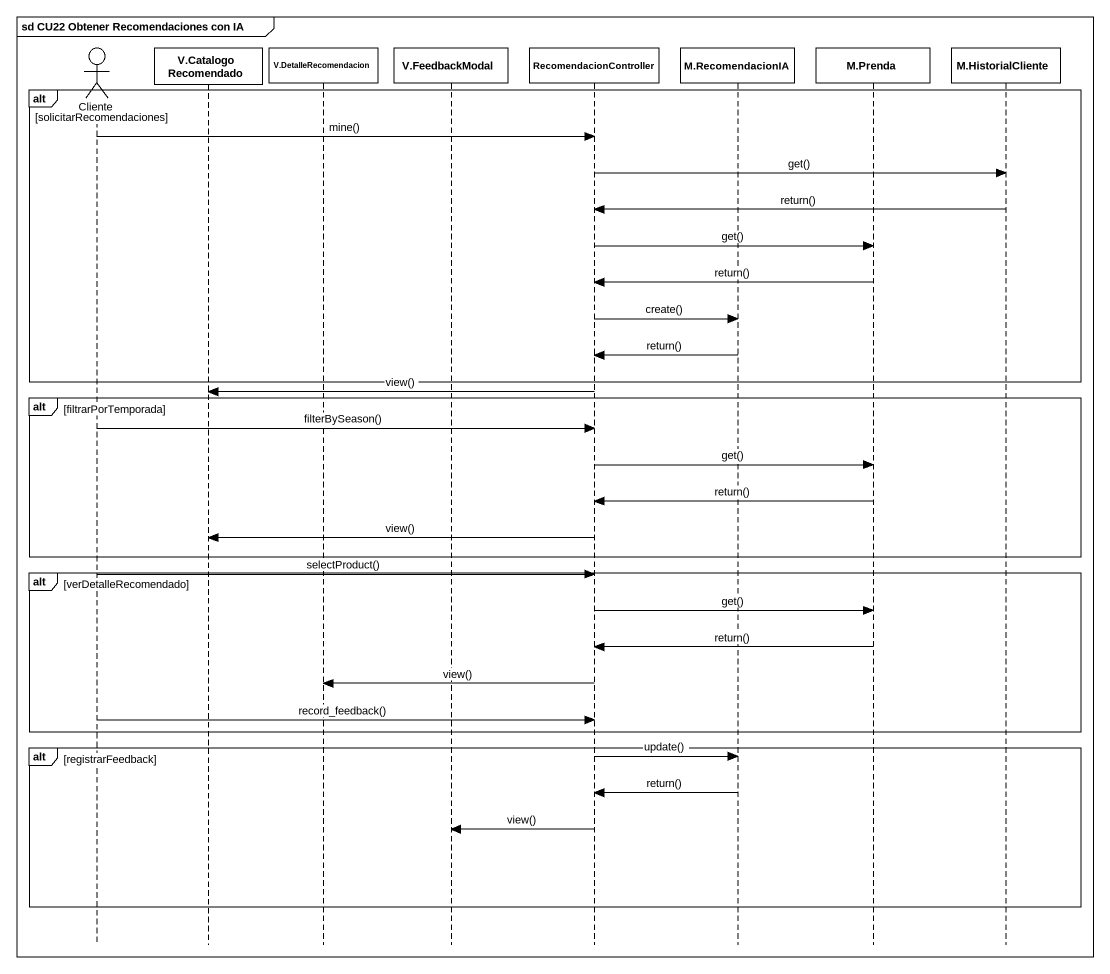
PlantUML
@startuml
mainframe sd CU22 Obtener Recomendaciones con IA
hide footbox
actor Cliente
participant "V.CatalogoRecomendado" as V_CatalogoRecomendado
participant "V.DetalleRecomendacion" as V_DetalleRecomendacion
participant "V.FeedbackModal" as V_FeedbackModal
participant RecomendacionController
participant "M.RecomendacionIA" as M_RecomendacionIA
participant "M.Prenda" as M_Prenda
participant "M.HistorialCliente" as M_HistorialCliente

alt solicitarRecomendaciones
  Cliente -> RecomendacionController : mine()
  RecomendacionController -> M_HistorialCliente : get()
  M_HistorialCliente -> RecomendacionController : return()
  RecomendacionController -> M_Prenda : get()
  M_Prenda -> RecomendacionController : return()
  RecomendacionController -> M_RecomendacionIA : create()
  M_RecomendacionIA -> RecomendacionController : return()
end
RecomendacionController -> V_CatalogoRecomendado : view()
alt filtrarPorTemporada
  Cliente -> RecomendacionController : filterBySeason()
  RecomendacionController -> M_Prenda : get()
  M_Prenda -> RecomendacionController : return()
  RecomendacionController -> V_CatalogoRecomendado : view()
end
alt verDetalleRecomendado
  Cliente -> RecomendacionController : selectProduct()
  RecomendacionController -> M_Prenda : get()
  M_Prenda -> RecomendacionController : return()
  RecomendacionController -> V_DetalleRecomendacion : view()
  Cliente -> RecomendacionController : record_feedback()
end
alt registrarFeedback
  RecomendacionController -> M_RecomendacionIA : update()
  M_RecomendacionIA -> RecomendacionController : return()
  RecomendacionController -> V_FeedbackModal : view()
end
@enduml
